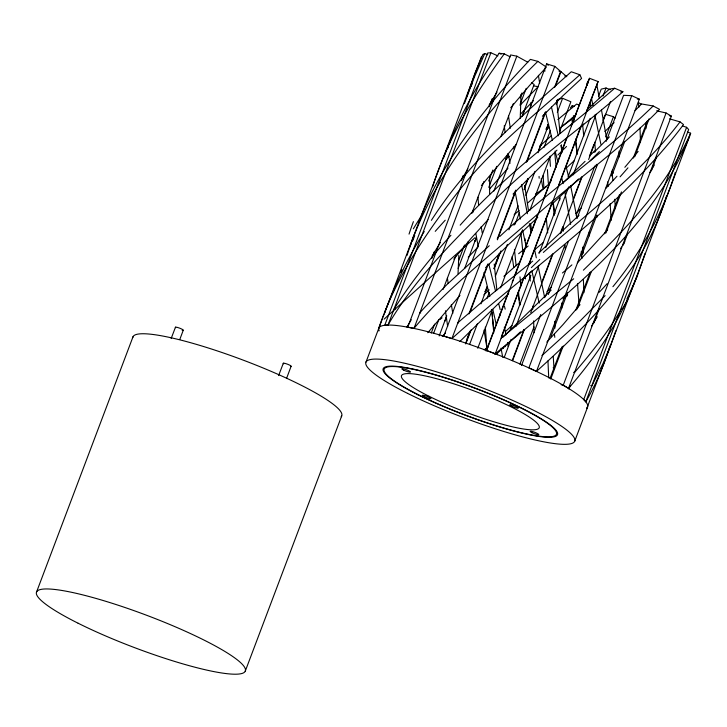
<?xml version="1.0" encoding="UTF-8"?>
<svg xmlns="http://www.w3.org/2000/svg" width="727" height="727" viewBox="0 0 727 727"><rect width="100%" height="100%" fill="white"/><g stroke="black" fill="none" stroke-linecap="round" stroke-linejoin="round"><path stroke-width="1.09" d="M520.241 118.292L521.032 94.374M458.037 273.752L458.819 255.386M567.015 296.243L567.06 293.981M687.606 132.105L690.65 133.223C654.564 227.905 570.559 291.254 495.232 353.785L486.627 350.514L589.497 78.289L598.094 81.56L495.232 353.785M489.68 176.915L489.625 194.173M596.849 217.473L596.922 215.283M645.094 253.359L637.061 276.714L626.865 299.097M674.338 175.434L675.256 172.417M609.953 345.852C604.082 365.327 595.976 384.138 585.798 401.749L583.745 399.523L686.606 127.298L682.417 125.944M409.992 246.916L413.872 235.148M466.825 96.618L475.076 72.891L482.937 54.389L484.764 53.58L487.735 54.789M432.638 186.821C447.696 138.384 474.522 94.61 504.256 53.889L510.218 56.851M674.02 176.434C660.879 216.582 639.696 254.077 612.916 286.692M666.523 196.054C645.258 267.881 590.524 322.561 536.481 371.397L528.883 367.88L631.745 95.664L639.342 99.172L536.481 371.397M615.814 330.83L610.071 346.915L602.901 363.782L591.751 385.992L590.715 385.592M464.38 103.661L474.622 76.48L484.764 53.58M407.02 255.422C431.247 179.642 481.547 116.129 537.889 61.386L546.459 67.166M637.016 276.024C622.158 317.672 597.503 355.212 568.514 388.363L563.234 385.219L561.135 384.728M443.379 158.486C457.074 121.082 475.94 85.595 499.158 53.235L504.256 53.889M179.805 339.454L183.222 330.331M286.52 378.531L291.073 366.363M36.586 591.942L133.023 336.737M245.244 671.212L341.672 415.998M365.999 362.073L381.875 320.144M382.248 319.162L382.62 318.172M382.993 317.19L384.11 314.237M474.949 73.818L384.483 313.246C394.915 284.748 408.256 257.313 424.25 231.513M475.331 72.818L481.383 56.788L481.647 58.405M400.722 272.58L401.858 269.581M412.827 240.555L414.717 235.548M447.614 148.481L448.368 146.481M449.504 143.473L450.64 140.475M471.06 86.431L472.196 83.423M490.889 52.798L487.617 53.007L384.756 325.223L388.027 325.024L490.889 52.798L497.868 55.87M431.793 258.467L434.428 251.478M461.59 179.605L463.099 175.616M489.126 106.733L492.143 98.745M516.842 56.179L510.608 54.943L407.747 327.168L413.981 328.404L516.842 56.179L527.775 62.213M443.152 289.364L455.974 255.422M471.814 213.493L483.882 181.55M500.858 136.631L513.307 103.688M431.22 333.13L434.628 324.124M458.455 261.075L464.498 245.054M488.708 181.005L492.87 170M520.096 97.936L521.986 92.938M433.556 333.484L438.854 319.471M458.137 268.427L468.342 241.409M488.771 187.366L496.714 166.347M520.159 104.297L526.212 88.285M439.163 335.938L446.76 315.818M464.617 268.527L476.394 237.338M493.869 191.065L507.928 153.842M521.977 116.611L534.136 84.423L531.492 82.851M444.806 321.352L446.323 317.354M475.058 241.291L476.576 237.284M506.074 159.222L507.964 154.215M522.331 116.184L524.976 109.186M554.556 87.331L560.59 71.364L554.765 66.357L546.649 63.885L443.779 336.11L451.903 338.582C529.883 268.381 620.076 209.64 683.507 124.553L680.036 121.882L669.512 118.828M451.903 338.582L554.765 66.357M468.933 313.928L487.799 264.019M497.223 239.065L515.707 190.147M526.266 162.203L545.132 112.285M470.196 311.865L487.971 264.828M497.422 239.81L515.952 190.774M526.921 161.748L545.832 111.704M555.283 86.686L560.962 71.673L558.927 71.055M466.952 339.091L468.842 334.102M495.996 262.229L497.132 259.23M497.504 258.23L499.394 253.241M546.168 129.461L548.049 124.471M556.346 102.507L557.482 99.517M465.507 343.644L467.397 338.637M467.779 337.637L470.424 330.631M485.173 291.6L487.063 286.592M493.869 268.581L499.54 253.569M524.503 187.511L525.639 184.513M526.012 183.513L527.902 178.506M538.498 150.489L540.761 144.482M547.195 127.47L548.331 124.462M465.816 343.898L471.114 329.885M480.947 303.859L487.372 286.847M494.178 268.836L500.985 250.815M508.927 229.805L518.006 205.786M524.058 189.765L528.211 178.76M538.044 152.743L548.64 124.717M556.2 104.697L558.091 99.699M469.578 344.498L477.521 323.479M486.972 298.461L489.244 292.454M495.296 276.442L507.391 244.417M515.334 223.398L519.496 212.393M525.921 195.381L534.999 171.363M544.078 147.336L550.503 130.324M557.309 112.312L562.607 98.299L570.886 101.771L559.49 131.95M477.775 348.233L491.834 311.011M500.576 287.874L522.24 230.532M529.838 210.412L550.366 156.096M486.109 351.068L509.182 290.018M512.199 282.012L512.962 280.013M514.098 277.014L537.544 214.965M543.214 199.952L566.66 137.894M571.195 125.889L589.497 78.289M494.742 354.258L495.132 353.222M501.385 336.674L511.944 308.73M512.326 307.73L523.64 277.778M528.92 263.81L530.056 260.811M530.428 259.812L542.506 227.869M542.878 226.869L548.158 212.893M548.54 211.902L551.929 202.915M558.718 184.949L560.608 179.96M560.98 178.96L572.303 149.008M572.676 148.008L580.973 126.053M586.253 112.076L590.406 101.098M590.778 100.099L598.094 81.56M503.184 348.524L503.538 347.606M509.963 330.594L530.874 275.26M539.243 253.132L560.153 197.799M568.132 176.67L590.188 118.319M598.557 96.191L601.211 89.148L606.036 88.003L610.18 89.739M504.156 357.629L511.072 339.336M516.025 326.214L538.916 265.655M545.777 247.48L568.659 186.921M573.239 174.807L596.122 114.248M602.992 96.073L606.036 88.003M512.281 360.438L521.359 336.419M521.741 335.42L524.003 329.413M542.533 280.368L547.449 267.363M547.831 266.364L552.366 254.35M561.071 231.331L562.58 227.333M573.167 199.307L578.846 184.294M579.601 182.295L581.491 177.288M589.433 156.269L592.46 148.263M592.832 147.263L593.968 144.264M603.047 120.246L604.937 115.239M512.59 360.692L524.312 329.667M530.746 312.646L553.056 253.605M560.617 233.585L582.173 176.543M588.606 159.522L610.544 101.48M521.477 365.554L540.761 314.518M548.322 294.499L568.369 241.455M577.065 218.436L597.485 164.393M606.182 141.374L623.584 95.337L631.745 95.664M550.048 378.413L561.971 346.852M575.702 310.511L590.197 272.152M604.691 233.803L619.568 194.436M633.299 158.095L647.412 120.755M550.73 379.067L563.207 346.034M577.202 309.002L591.196 271.98M605.945 232.94L621.449 191.91M634.68 156.887L649.057 118.855M563.234 385.219L666.096 112.994L656.654 110.813M568.514 388.363L671.375 116.138L666.096 112.994M568.877 389.081L570.013 386.073M593.841 323.024L599.13 309.011M623.339 244.963L627.501 233.958M651.319 170.9L656.236 157.895M585.798 401.749L688.66 129.533L686.606 127.298M586.871 408.32L638.297 272.207M638.679 271.207L689.732 136.094M574.657 441.334L587.516 407.311M519.887 364.163L533.954 326.941M545.359 296.761L564.761 245.462M576.166 215.283L594.795 166.001M605.827 136.821L613.434 116.711L605.318 114.239M550.857 336.855L567.596 292.599M581.291 256.386L596.885 215.137M611.716 175.907L624.657 141.701M171.172 338.482L175.48 327.177M278.632 375.541L283.33 363.209M418.388 222.898C442.498 160.603 484.673 107.242 530.401 59.387L537.889 61.386M690.65 133.223C666.841 186.894 624.993 229.832 583.372 270.19M501.13 338.128L573.676 278.786M460.927 180.696L467.852 168.864M621.549 308.793C608.281 331.73 591.651 352.504 574.466 372.597L573.63 372.342M654.345 164.956L649.82 172.553M489.144 105.015L496.968 92.129M388.027 325.024C415.744 277.187 455.92 238.565 494.742 199.861C534.418 160.303 581.046 128.797 622.894 91.738L614.697 88.249L609.299 89.148L587.171 109.523M432.002 256.213L440.308 242.527M597.267 316.718L591.587 326.096M406.875 327.105L411.3 319.726M624.793 241.673L622.639 245.235M620.449 248.77L621.549 246.998M431.375 220.336C468.315 162.53 520.514 116.992 571.277 71.764L579.855 74.772L581.582 78.434L562.88 95.81L542.36 116.229M680.036 121.882C641.687 172.308 590.415 210.648 543.351 252.433M453.812 259.076L471.25 238.165L488.217 219.545M481.374 185.567L516.343 144.2M510.717 107.778L529.22 85.841L545.759 67.902M570.386 107.932L572.267 105.606L574.166 106.342M638.142 151.452L624.838 167.301M580.046 304.686L563.134 324.469L546.804 342.09M612.179 174.18L613.388 172.717M427.776 332.73L459.955 295.398M413.981 328.404C445.506 290.273 484.782 259.875 521.977 227.642L537.553 214.211C577.638 178.569 621.976 147.781 659.553 109.341L653.173 105.978L641.568 103.961L635.062 110.649M489.416 189.211L507.991 168.082M582.1 253.987L583.536 252.333M607.681 229.732L577.329 262.901M520.023 105.27L538.18 86.649L533.718 85.94M450.931 235.257C430.057 258.385 410.537 282.839 393.979 309.257L395.006 309.647M616.978 176.225L605.827 188.375M605.091 295.644L579.392 321.688L541.942 355.558M520.378 114.23L533.391 100.726M468.243 257.204L478.202 246.844M460.164 225.152C505.992 173.371 562.653 133.232 614.697 88.249M500.767 184.803L501.803 183.686M442.234 336.365L445.497 332.966M485.645 267.627L508.827 244.299L537.78 217.337M551.339 287.201L547.095 291.545M551.157 290.1L502.939 337.201M609.39 136.894L593.941 152.488M653.173 105.978C605.091 152.97 548.785 190.483 499.767 236.502M513.062 194.045L556.991 150.125M581.173 208.131L575.784 213.438M585.053 161.358L562.525 183.286M508.682 293.535L459.873 341.508M606.645 139.157L607.945 137.876M578.547 178.969L550.539 205.632M570.968 125.153L572.44 123.708M527.775 274.724L523.931 278.496M528.42 274.097L530.992 271.598M594.913 150.689L589.388 156.06M520.459 331.839L496.159 354.385M614.115 122.618L604.919 131.487M580.809 126.789L583.745 123.963M579.01 215.265L538.716 253.005M483.9 294.835L489.171 289.864M574.403 160.531L565.933 168.391M512.017 325.523L505.501 331.476M546.622 129.624L549.239 127.243M539.607 146.3L551.393 135.676M549.548 183.422L527.548 203.142M503.911 276.296L519.06 262.965M579.855 74.772C537.598 112.594 492.161 147.781 457.265 192.955C425.031 234.394 395.17 278.805 378.522 329.013L378.785 330.631M489.298 245.735L446.86 284.63L425.141 306.912L419.933 312.646L420.706 313.001M567.669 294.689L562.916 298.852M488.053 346.979L485.427 349.26M557.891 119.573L576.638 104.07L579.51 105.161M474.749 240.81L476.385 239.401M560.19 127.979L576.057 114.666M519.014 210.548L514.153 214.719M513.853 225.116L515.479 223.725M543.042 242.673L534.472 249.897M532.709 261.129L481.719 302.178L460.791 320.18L457.856 322.815L458.246 323.079M505.765 159.24L509.345 156.441M574.893 116.883L561.199 127.08M546.05 128.961L548.285 127.289M484.118 349.823L487.308 347.533M484.991 291.454L486.89 290.128M535.381 194.227L546.195 186.839M557.782 99.445L562.607 98.299M620.731 92.093L622.894 91.738M508.109 346.425L507.628 342.544M505.556 346.597L504.438 346.661M637.306 99.09L639.342 99.172M669.276 115.657L671.375 116.138M553.12 367.798L553.965 368.044L553.256 356.53M564.761 76.062L566.787 76.68L560.962 71.673M499.158 53.235L501.148 54.225M641.305 104.097L638.488 102.643L638.824 107.378M613.434 116.711L615.097 118.137M546.649 63.885L548.312 65.321M560.799 145.564L562.044 150.444M552.402 140.375L545.641 112.803M555.101 150.98L557.945 162.239M495.496 290.954L488.789 264.065M558.327 135.831L551.448 107.06M498.722 303.759L500.194 309.693M566.115 166.592L568.614 176.906M489.762 296.589L483.964 272.516M531.837 270.789L539.216 303.114M529.619 261.438L530.174 263.765M492.797 309.311L496.168 324.16M561.88 178.497L563.062 183.667M570.613 185.539L576.92 217.836M526.203 246.698L522.531 229.759M504.32 327.159L506.019 334.847M538.343 267.254L544.705 297.67M536.317 257.821L534.499 249.216M564.752 191.455L570.622 224.398M594.877 115.03L600.893 144.328M521.604 184.658L527.393 213.729M592.941 105.551L591.424 97.981M513.753 146.863L514.225 149.226M520.35 219.091L515.343 192.855M531.019 232.113L529.338 223.643M478.193 246.299L475.831 233.458M588.488 82.896L588.134 81.015L586.862 83.578L587.189 85.359M599.366 98.545L596.74 84.287M601.474 109.986L606.709 139.021M501.057 348.16L502.675 357.202M519.778 303.141L520.105 304.976M553.138 202.533L555.083 213.556M519.278 300.387L517.96 293.026M510.027 163.348L508.391 153.924M577.392 153.77L575.284 141.292M542.878 188.111L541.242 178.633M482.274 233.14L481.21 226.651M452.785 313.355L451.34 304.558M539.661 83.214L538.407 75.326M510.336 128.297L508.5 116.056M484.018 330.094L486.999 348.36M528.565 211.103L524.694 185.476M530.665 224.089L531.701 230.641M524.867 238.501L525.212 240.701M496.995 352.786L497.286 354.694M525.548 242.9L526.203 247.316M513.78 267.581L512.181 256.595M447.65 326.405L445.442 310.792M590.015 102.371L590.669 106.878M607.581 181.977L608.19 186.312M571.767 118.356L572.512 123.572M544.668 69.428L544.905 71.191M448.114 283.257L447.414 277.987M611.861 171.854L612.934 180.378M505.111 132.578L504.256 125.716M493.824 329.794L491.452 309.684M572.267 105.606L572.503 107.614M499.622 314.009L499.858 315.936M559.581 197.735L559.835 199.961M562.98 226.651L563.48 231.104M573.458 115.657L574.021 120.7M529.429 272.707L530.31 281.031M556.618 100.717L560.135 133.423M496.85 289.946L494.251 264.001M561.362 144.764L562.171 152.37M556.228 167.228L554.71 152.834M582.672 125.044L583.763 136.14M523.049 253.614L520.923 233.067M514.443 249.388L516.125 265.764M547.695 232.967L546.277 218.273M472.777 210.339L472.986 212.42M581.273 251.442L581.918 258.494M575.866 138.939L577.202 154.169M564.87 244.481L565.288 248.943M554.165 215.592L553.029 202.442M530.637 102.907L530.919 106.078M594.731 142.192L595.522 151.816M525.303 276.478L525.53 278.914M610.153 203.624L611.18 220.29M577.538 283.739L579.001 303.868M478.63 205.459L477.975 197.217M486.917 348.815L485.327 327.114M518.487 291.527L519.532 305.013M493.724 332.812L492.715 319.071M614.769 199.243L615.369 208.64M532.555 306.194L532.782 309.148M551.284 179.169L551.402 180.841M547.958 360.91L548.712 377.904M492.533 316.309L492.288 312.637M550.412 166.356L549.803 157.059M543.95 188.357L543.142 175.761M547.776 125.053L547.904 127.116M533.563 320.934L534.181 332.675M541.306 143.164L541.415 145.236M596.34 164.347L596.494 167.246M583.381 279.55L583.917 292.708M582.809 247.071L583.072 253.196M640.005 128.116L640.478 142.11M589.27 232.04L589.433 235.893M619.04 151.098L619.259 156.868M612.307 170.054L612.434 173.926M561.635 303.068L561.771 308.175M554.783 321.298L554.937 328.131M645.821 123.099L645.93 128.743M378.976 330.921A111.604 17.266 20.7 0 1 485.082 349.951A111.604 17.266 20.7 0 1 587.007 408.056M539.17 178.197A478.548 75.599 87.3 0 1 539.061 176.416M548.331 183.204A462.617 56.315 87 0 1 547.404 169.627M519.996 276.923A380.712 120.8 81.7 0 1 520.805 286.138M439.88 319.607A333.039 192.064 -18.5 0 1 442.089 317.835M409.037 234.121A388.263 346.697 -21 0 1 413.399 221.644M413.372 228.805A388.263 272.416 -38.4 0 1 420.57 217.137M504.402 306.031A333.039 105.415 79.4 0 1 505.174 309.148M557.891 155.015A478.548 75.517 -45.9 0 1 566.56 146.436M435.237 231.35A388.263 155.923 -42.5 0 1 445.233 220.199M554.41 334.238A333.039 247.298 71.2 0 1 554.801 337.31M599.366 151.57A462.617 82.96 -42.3 0 1 590.17 160.776M384.147 319.108A388.263 17.357 -41.3 0 1 474.904 237.747M531.328 267.645A380.712 100.453 -46.8 0 1 539.761 259.503M627.955 167.819A462.617 236.22 -33.9 0 1 620.058 176.852M528.202 246.008A388.263 119.337 -35.9 0 1 518.624 253.732M571.904 264.882A388.263 230.504 -24.3 0 1 562.434 272.988M607.118 283.712A388.263 296.943 -1.7 0 1 599.139 292.336M627.774 299.633A388.263 307.148 32.1 0 1 622.076 309.12M132.787 337.592A111.604 17.266 20.7 0 1 244.617 360.665A111.604 17.266 20.7 0 1 341.172 416.744M175.689 327.677A4.235 0.654 20.7 0 1 177.361 327.414A4.235 0.654 20.7 0 1 182.486 329.476A4.235 0.654 20.7 0 1 182.168 330.285M283.712 363.836A4.235 0.654 20.7 0 1 284.784 363.346A4.235 0.654 20.7 0 1 289.928 365.281A4.235 0.654 20.7 0 1 290.482 366.39M417.889 394.734A93.201 14.422 20.7 0 0 557.027 435.418A93.201 14.422 20.7 0 0 436.073 374.959A93.201 14.422 20.7 0 0 417.889 394.734M407.529 393.362A111.604 17.266 20.7 0 0 574.148 442.08A111.604 17.266 20.7 0 0 429.303 369.679A111.604 17.266 20.7 0 0 407.529 393.362M428.894 396.197A73.636 11.396 20.7 0 0 538.834 428.348A73.636 11.396 20.7 0 0 443.261 380.575A73.636 11.396 20.7 0 0 428.894 396.197M418.534 394.825A92.047 14.24 20.7 0 0 555.955 435.01A92.047 14.24 20.7 0 0 436.5 375.286A92.047 14.24 20.7 0 0 418.534 394.825M531.91 432.647A4.598 0.709 20.7 0 0 538.78 434.655A4.598 0.709 20.7 0 0 532.809 431.665A4.598 0.709 20.7 0 0 531.91 432.647M424.059 396.615A4.598 0.709 20.7 0 0 430.929 398.623A4.598 0.709 20.7 0 0 424.95 395.633A4.598 0.709 20.7 0 0 424.059 396.615M403.567 370.079A4.598 0.709 20.7 0 0 410.446 372.088A4.598 0.709 20.7 0 0 404.466 369.098A4.598 0.709 20.7 0 0 403.567 370.079M511.426 406.111A4.598 0.709 20.7 0 0 518.296 408.12A4.598 0.709 20.7 0 0 512.326 405.139A4.598 0.709 20.7 0 0 511.426 406.111M78.116 623.23A111.604 17.266 20.7 0 0 244.735 671.957A111.604 17.266 20.7 0 0 99.89 599.548A111.604 17.266 20.7 0 0 78.116 623.23"/></g></svg>
